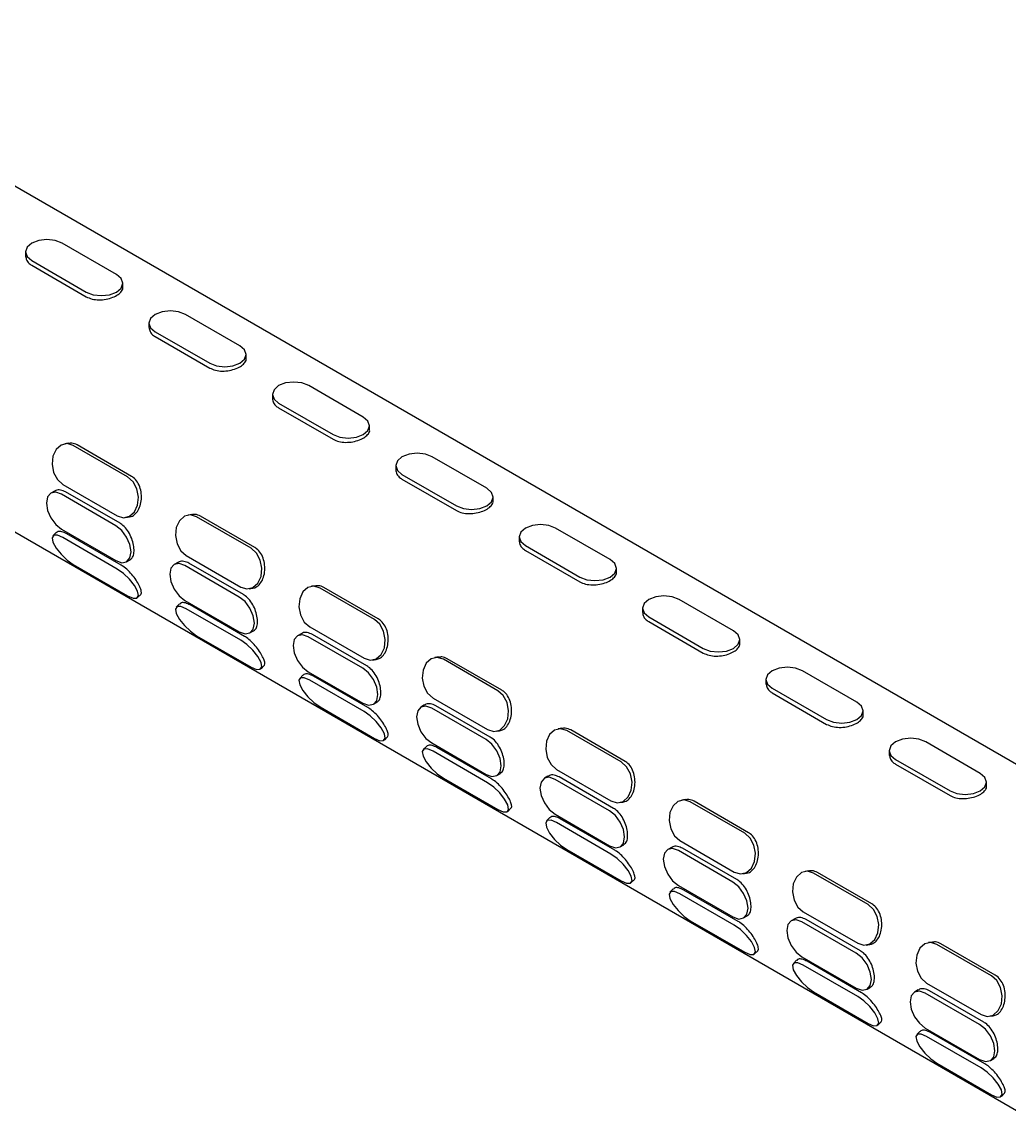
# Model space of a CAD drawing. Extents: x 0 to 3255, y 0 to 2385.
# Drawn here: x 1507.8 to 1623.2, y 1730.3 to 1858.4 of the extents above; entities that cross this region are included whole.
import ezdxf

# ---------------------------------------------------------------- set-up
doc = ezdxf.new("R2010")
doc.units = 0
doc.header["$LTSCALE"] = 10
doc.header["$MEASUREMENT"] = 0
doc.layers.get('0').update_dxf_attribs({"linetype": 'CONTINUOUS'})

msp = doc.modelspace()

# ---------------------------------------------------------------- linework, layer by layer
at = {"color": 7, "linetype": 'Continuous', "lineweight": 25}
for p, q in [((1816.67, 1660.44), (1473.73, 1858.41)), ((1518.86, 1828.89), (1512.49, 1832.57)), ((1508.23, 1831.55), (1508.23, 1831.06)), ((1508.96, 1830.52), (1515.32, 1826.85)), ((1508.96, 1829.97), (1515.32, 1826.3)), ((1456.23, 1828.1), (1799.18, 1630.12)), ((1519.59, 1827.39), (1519.59, 1827.87)), ((1533.28, 1820.56), (1526.92, 1824.24)), ((1522.65, 1823.22), (1522.65, 1822.74)), ((1523.38, 1822.2), (1529.75, 1818.52)), ((1523.38, 1821.64), (1529.75, 1817.97)), ((1534.02, 1819.06), (1534.02, 1819.54)), ((1547.71, 1812.24), (1541.34, 1815.91)), ((1537.08, 1814.89), (1537.08, 1814.41)), ((1537.81, 1813.87), (1544.17, 1810.2)), ((1537.81, 1813.32), (1544.17, 1809.64)), ((1548.44, 1810.74), (1548.44, 1811.22)), ((1513.22, 1809.18), (1512.8, 1809.11)), ((1520.16, 1805.24), (1513.8, 1808.91)), ((1520.61, 1805.31), (1514.25, 1808.98)), ((1562.13, 1803.91), (1555.77, 1807.58)), ((1551.5, 1806.56), (1551.5, 1806.08)), ((1552.23, 1805.54), (1558.6, 1801.87)), ((1552.23, 1804.99), (1558.6, 1801.31)), ((1512.59, 1804.37), (1518.95, 1800.7)), ((1511.59, 1803.58), (1511.17, 1803.34)), ((1518.79, 1799.54), (1512.42, 1803.21)), ((1519.27, 1799.82), (1512.91, 1803.49)), ((1562.87, 1802.41), (1562.87, 1802.89)), ((1519.94, 1800.5), (1520.36, 1800.56)), ((1527.65, 1800.85), (1527.23, 1800.78)), ((1534.59, 1796.91), (1528.22, 1800.58)), ((1535.04, 1796.98), (1528.67, 1800.65)), ((1511.8, 1798.74), (1511.43, 1798.36)), ((1512.43, 1799.13), (1518.79, 1795.46)), ((1519.4, 1794.93), (1513.04, 1798.61)), ((1576.56, 1795.58), (1570.19, 1799.26)), ((1518.95, 1794.48), (1512.59, 1798.16)), ((1565.93, 1798.24), (1565.93, 1797.75)), ((1566.66, 1797.22), (1573.02, 1793.54)), ((1527.01, 1796.05), (1533.38, 1792.37)), ((1566.66, 1796.66), (1573.02, 1792.99)), ((1513.8, 1795.02), (1520.16, 1791.35)), ((1520.04, 1795.33), (1520.46, 1795.57)), ((1526.02, 1795.25), (1525.6, 1795.01)), ((1533.21, 1791.21), (1526.85, 1794.89)), ((1533.69, 1791.49), (1527.33, 1795.16)), ((1577.29, 1794.08), (1577.29, 1794.56)), ((1534.37, 1792.17), (1534.79, 1792.24)), ((1542.07, 1792.52), (1541.65, 1792.46)), ((1549.01, 1788.58), (1542.65, 1792.25)), ((1549.46, 1788.65), (1543.1, 1792.33)), ((1521.32, 1791.14), (1521.7, 1791.52)), ((1526.85, 1790.8), (1533.21, 1787.13)), ((1590.98, 1787.26), (1584.62, 1790.93)), ((1526.23, 1790.41), (1525.85, 1790.03)), ((1533.38, 1786.16), (1527.01, 1789.83)), ((1533.83, 1786.61), (1527.46, 1790.28)), ((1580.35, 1789.91), (1580.35, 1789.43)), ((1581.08, 1788.89), (1587.45, 1785.21)), ((1581.08, 1788.33), (1587.45, 1784.66)), ((1534.46, 1787.01), (1534.88, 1787.25)), ((1541.44, 1787.72), (1547.8, 1784.05)), ((1528.22, 1786.69), (1534.59, 1783.02)), ((1540.44, 1786.92), (1540.02, 1786.68)), ((1547.64, 1782.88), (1541.27, 1786.56)), ((1548.12, 1783.16), (1541.76, 1786.84)), ((1591.72, 1785.75), (1591.72, 1786.23)), ((1535.75, 1782.82), (1536.13, 1783.19)), ((1548.79, 1783.84), (1549.21, 1783.91)), ((1556.5, 1784.2), (1556.08, 1784.13)), ((1563.44, 1780.25), (1557.07, 1783.93)), ((1563.89, 1780.32), (1557.52, 1784)), ((1540.65, 1782.08), (1540.28, 1781.7)), ((1541.27, 1782.48), (1547.64, 1778.8)), ((1548.25, 1778.28), (1541.89, 1781.95)), ((1605.41, 1778.93), (1599.04, 1782.6)), ((1547.8, 1777.83), (1541.44, 1781.5)), ((1594.78, 1781.58), (1594.78, 1781.1)), ((1595.51, 1780.56), (1601.87, 1776.89)), ((1555.86, 1779.39), (1562.23, 1775.72)), ((1595.51, 1780.01), (1601.87, 1776.33)), ((1542.65, 1778.36), (1549.01, 1774.69)), ((1548.89, 1778.68), (1549.31, 1778.92)), ((1554.87, 1778.6), (1554.45, 1778.35)), ((1562.06, 1774.56), (1555.7, 1778.23)), ((1562.54, 1774.83), (1556.18, 1778.51)), ((1606.14, 1777.43), (1606.14, 1777.91)), ((1563.22, 1775.52), (1563.64, 1775.58)), ((1570.92, 1775.87), (1570.5, 1775.8)), ((1577.86, 1771.93), (1571.5, 1775.6)), ((1578.31, 1772), (1571.95, 1775.67)), ((1550.17, 1774.49), (1550.55, 1774.87)), ((1555.7, 1774.15), (1562.06, 1770.47)), ((1619.83, 1770.6), (1613.47, 1774.27)), ((1555.08, 1773.75), (1554.7, 1773.38)), ((1562.23, 1769.5), (1555.86, 1773.18)), ((1562.68, 1769.95), (1556.31, 1773.63)), ((1609.2, 1773.25), (1609.2, 1772.77)), ((1609.93, 1772.23), (1616.3, 1768.56)), ((1609.93, 1771.68), (1616.3, 1768)), ((1563.31, 1770.35), (1563.73, 1770.59)), ((1570.29, 1771.07), (1576.65, 1767.39)), ((1557.07, 1770.04), (1563.44, 1766.36)), ((1569.29, 1770.27), (1568.87, 1770.03)), ((1576.49, 1766.23), (1570.12, 1769.9)), ((1576.97, 1766.51), (1570.61, 1770.18)), ((1620.57, 1769.1), (1620.57, 1769.58)), ((1564.6, 1766.16), (1564.97, 1766.54)), ((1577.64, 1767.19), (1578.06, 1767.25)), ((1585.35, 1767.54), (1584.93, 1767.47)), ((1592.29, 1763.6), (1585.92, 1767.27)), ((1592.74, 1763.67), (1586.37, 1767.34)), ((1569.5, 1765.43), (1569.13, 1765.05)), ((1570.12, 1765.82), (1576.49, 1762.15)), ((1577.1, 1761.62), (1570.74, 1765.3)), ((1576.65, 1761.17), (1570.29, 1764.85)), ((1584.71, 1762.74), (1591.08, 1759.06)), ((1571.5, 1761.71), (1577.86, 1758.04)), ((1577.74, 1762.02), (1578.16, 1762.26)), ((1583.72, 1761.94), (1583.3, 1761.7)), ((1590.91, 1757.9), (1584.55, 1761.58)), ((1591.39, 1758.18), (1585.03, 1761.85)), ((1592.07, 1758.86), (1592.49, 1758.93)), ((1599.77, 1759.21), (1599.35, 1759.15)), ((1606.71, 1755.27), (1600.35, 1758.95)), ((1607.16, 1755.34), (1600.8, 1759.02)), ((1579.02, 1757.84), (1579.4, 1758.21)), ((1584.55, 1757.49), (1590.91, 1753.82)), ((1583.93, 1757.1), (1583.55, 1756.72)), ((1591.08, 1752.85), (1584.71, 1756.52)), ((1591.53, 1753.3), (1585.16, 1756.97)), ((1592.16, 1753.7), (1592.58, 1753.94)), ((1599.14, 1754.41), (1605.5, 1750.74)), ((1585.92, 1753.38), (1592.29, 1749.71)), ((1598.14, 1753.61), (1597.72, 1753.37)), ((1605.34, 1749.58), (1598.97, 1753.25)), ((1605.82, 1749.85), (1599.46, 1753.53)), ((1593.45, 1749.51), (1593.82, 1749.88)), ((1606.49, 1750.53), (1606.91, 1750.6)), ((1614.2, 1750.89), (1613.78, 1750.82)), ((1621.14, 1746.94), (1614.77, 1750.62)), ((1621.59, 1747.01), (1615.22, 1750.69)), ((1598.35, 1748.77), (1597.98, 1748.39)), ((1598.97, 1749.17), (1605.34, 1745.49)), ((1605.95, 1744.97), (1599.59, 1748.64)), ((1605.5, 1744.52), (1599.14, 1748.19)), ((1613.56, 1746.08), (1619.93, 1742.41)), ((1600.35, 1745.06), (1606.71, 1741.38)), ((1606.59, 1745.37), (1607.01, 1745.61)), ((1612.57, 1745.29), (1612.15, 1745.05)), ((1619.76, 1741.25), (1613.4, 1744.92)), ((1620.24, 1741.53), (1613.88, 1745.2)), ((1620.92, 1742.21), (1621.34, 1742.27)), ((1607.87, 1741.18), (1608.25, 1741.56)), ((1613.4, 1740.84), (1619.76, 1737.17)), ((1612.78, 1740.44), (1612.4, 1740.07)), ((1619.93, 1736.19), (1613.56, 1739.87)), ((1620.38, 1736.64), (1614.01, 1740.32)), ((1621.01, 1737.04), (1621.43, 1737.28)), ((1614.77, 1736.73), (1621.14, 1733.05)), ((1622.3, 1732.85), (1622.67, 1733.23))]:
    msp.add_line(p, q, dxfattribs=at)
at = {"color": 7, "linetype": 'Continuous', "lineweight": 25, "flags": 128}
for points in [[(1512.49, 1832.57), (1511.68, 1832.88), (1510.73, 1832.99), (1509.77, 1832.88), (1508.96, 1832.57), (1508.42, 1832.1), (1508.23, 1831.55), (1508.42, 1830.99), (1508.96, 1830.52)], [(1515.32, 1826.85), (1516.13, 1826.54), (1517.09, 1826.43), (1518.05, 1826.54), (1518.86, 1826.85), (1519.4, 1827.32), (1519.59, 1827.87), (1519.4, 1828.42), (1518.86, 1828.89)], [(1526.92, 1824.24), (1526.11, 1824.55), (1525.15, 1824.66), (1524.2, 1824.55), (1523.38, 1824.24), (1522.84, 1823.77), (1522.65, 1823.22), (1522.84, 1822.67), (1523.38, 1822.2)], [(1529.75, 1818.52), (1530.56, 1818.21), (1531.52, 1818.1), (1532.47, 1818.21), (1533.28, 1818.52), (1533.83, 1818.99), (1534.02, 1819.54), (1533.83, 1820.1), (1533.28, 1820.56)], [(1541.34, 1815.91), (1540.53, 1816.22), (1539.58, 1816.33), (1538.62, 1816.22), (1537.81, 1815.91), (1537.27, 1815.44), (1537.08, 1814.89), (1537.27, 1814.34), (1537.81, 1813.87)], [(1544.17, 1810.2), (1544.98, 1809.88), (1545.94, 1809.77), (1546.9, 1809.88), (1547.71, 1810.2), (1548.25, 1810.66), (1548.44, 1811.22), (1548.25, 1811.77), (1547.71, 1812.24)], [(1513.8, 1808.91), (1513.07, 1809.13), (1512.37, 1808.97), (1511.79, 1808.45), (1511.42, 1807.66), (1511.33, 1806.72), (1511.51, 1805.76), (1511.96, 1804.94), (1512.59, 1804.37)], [(1555.77, 1807.58), (1554.96, 1807.9), (1554, 1808.01), (1553.05, 1807.9), (1552.23, 1807.58), (1551.69, 1807.12), (1551.5, 1806.56), (1551.69, 1806.01), (1552.23, 1805.54)], [(1518.95, 1800.7), (1519.67, 1800.48), (1520.38, 1800.64), (1520.96, 1801.16), (1521.32, 1801.95), (1521.42, 1802.89), (1521.23, 1803.85), (1520.79, 1804.67), (1520.16, 1805.24)], [(1558.6, 1801.87), (1559.41, 1801.56), (1560.37, 1801.45), (1561.32, 1801.56), (1562.13, 1801.87), (1562.68, 1802.34), (1562.87, 1802.89), (1562.68, 1803.44), (1562.13, 1803.91)], [(1512.42, 1803.21), (1511.75, 1803.45), (1511.17, 1803.34), (1510.79, 1802.9), (1510.66, 1802.19), (1510.79, 1801.33), (1511.17, 1800.45), (1511.75, 1799.68), (1512.43, 1799.13)], [(1528.22, 1800.58), (1527.5, 1800.8), (1526.79, 1800.64), (1526.22, 1800.13), (1525.85, 1799.34), (1525.75, 1798.39), (1525.94, 1797.43), (1526.38, 1796.61), (1527.01, 1796.05)], [(1518.79, 1795.46), (1519.47, 1795.22), (1520.04, 1795.33), (1520.42, 1795.77), (1520.56, 1796.48), (1520.42, 1797.34), (1520.04, 1798.22), (1519.47, 1798.99), (1518.79, 1799.54)], [(1570.19, 1799.26), (1569.38, 1799.57), (1568.43, 1799.68), (1567.47, 1799.57), (1566.66, 1799.26), (1566.12, 1798.79), (1565.93, 1798.24), (1566.12, 1797.68), (1566.66, 1797.22)], [(1512.59, 1798.16), (1511.96, 1798.43), (1511.52, 1798.42), (1511.33, 1798.13), (1511.43, 1797.61), (1511.79, 1796.93), (1512.37, 1796.2), (1513.07, 1795.53), (1513.8, 1795.02)], [(1533.38, 1792.37), (1534.1, 1792.16), (1534.8, 1792.32), (1535.38, 1792.83), (1535.75, 1793.62), (1535.85, 1794.57), (1535.66, 1795.52), (1535.22, 1796.34), (1534.59, 1796.91)], [(1526.85, 1794.89), (1526.17, 1795.12), (1525.6, 1795.01), (1525.22, 1794.57), (1525.08, 1793.87), (1525.22, 1793.01), (1525.6, 1792.12), (1526.17, 1791.35), (1526.85, 1790.8)], [(1573.02, 1793.54), (1573.83, 1793.23), (1574.79, 1793.12), (1575.75, 1793.23), (1576.56, 1793.54), (1577.1, 1794.01), (1577.29, 1794.56), (1577.1, 1795.11), (1576.56, 1795.58)], [(1520.16, 1791.35), (1520.79, 1791.07), (1521.23, 1791.08), (1521.42, 1791.37), (1521.32, 1791.89), (1520.96, 1792.57), (1520.38, 1793.3), (1519.67, 1793.97), (1518.95, 1794.48)], [(1542.65, 1792.25), (1541.92, 1792.47), (1541.22, 1792.31), (1540.64, 1791.8), (1540.27, 1791.01), (1540.18, 1790.06), (1540.36, 1789.11), (1540.81, 1788.28), (1541.44, 1787.72)], [(1533.21, 1787.13), (1533.89, 1786.89), (1534.46, 1787.01), (1534.85, 1787.45), (1534.98, 1788.15), (1534.85, 1789.01), (1534.46, 1789.89), (1533.89, 1790.67), (1533.21, 1791.21)], [(1584.62, 1790.93), (1583.81, 1791.24), (1582.85, 1791.35), (1581.9, 1791.24), (1581.08, 1790.93), (1580.54, 1790.46), (1580.35, 1789.91), (1580.54, 1789.36), (1581.08, 1788.89)], [(1527.01, 1789.83), (1526.38, 1790.1), (1525.94, 1790.09), (1525.75, 1789.8), (1525.85, 1789.28), (1526.22, 1788.6), (1526.8, 1787.87), (1527.5, 1787.2), (1528.22, 1786.69)], [(1547.8, 1784.05), (1548.52, 1783.83), (1549.23, 1783.99), (1549.81, 1784.5), (1550.17, 1785.29), (1550.27, 1786.24), (1550.08, 1787.2), (1549.64, 1788.02), (1549.01, 1788.58)], [(1587.45, 1785.21), (1588.26, 1784.9), (1589.22, 1784.79), (1590.17, 1784.9), (1590.98, 1785.21), (1591.53, 1785.68), (1591.72, 1786.23), (1591.53, 1786.79), (1590.98, 1787.26)], [(1534.59, 1783.02), (1535.22, 1782.75), (1535.66, 1782.76), (1535.85, 1783.04), (1535.75, 1783.57), (1535.38, 1784.24), (1534.8, 1784.98), (1534.1, 1785.65), (1533.38, 1786.16)], [(1541.27, 1786.56), (1540.6, 1786.79), (1540.02, 1786.68), (1539.64, 1786.24), (1539.51, 1785.54), (1539.64, 1784.68), (1540.02, 1783.8), (1540.6, 1783.02), (1541.27, 1782.48)], [(1557.07, 1783.93), (1556.35, 1784.15), (1555.64, 1783.98), (1555.07, 1783.47), (1554.7, 1782.68), (1554.6, 1781.74), (1554.79, 1780.78), (1555.23, 1779.96), (1555.86, 1779.39)], [(1547.64, 1778.8), (1548.32, 1778.57), (1548.89, 1778.68), (1549.27, 1779.12), (1549.41, 1779.82), (1549.27, 1780.68), (1548.89, 1781.57), (1548.32, 1782.34), (1547.64, 1782.88)], [(1599.04, 1782.6), (1598.23, 1782.91), (1597.28, 1783.02), (1596.32, 1782.91), (1595.51, 1782.6), (1594.97, 1782.13), (1594.78, 1781.58), (1594.97, 1781.03), (1595.51, 1780.56)], [(1541.44, 1781.5), (1540.81, 1781.77), (1540.37, 1781.76), (1540.18, 1781.48), (1540.27, 1780.95), (1540.64, 1780.28), (1541.22, 1779.55), (1541.92, 1778.87), (1542.65, 1778.36)], [(1562.23, 1775.72), (1562.95, 1775.5), (1563.65, 1775.66), (1564.23, 1776.18), (1564.6, 1776.97), (1564.7, 1777.91), (1564.51, 1778.87), (1564.07, 1779.69), (1563.44, 1780.25)], [(1555.7, 1778.23), (1555.02, 1778.47), (1554.45, 1778.35), (1554.07, 1777.91), (1553.93, 1777.21), (1554.07, 1776.35), (1554.45, 1775.47), (1555.02, 1774.69), (1555.7, 1774.15)], [(1601.87, 1776.89), (1602.68, 1776.57), (1603.64, 1776.46), (1604.6, 1776.57), (1605.41, 1776.89), (1605.95, 1777.36), (1606.14, 1777.91), (1605.95, 1778.46), (1605.41, 1778.93)], [(1549.01, 1774.69), (1549.64, 1774.42), (1550.08, 1774.43), (1550.27, 1774.72), (1550.17, 1775.24), (1549.81, 1775.92), (1549.23, 1776.65), (1548.52, 1777.32), (1547.8, 1777.83)], [(1571.5, 1775.6), (1570.77, 1775.82), (1570.07, 1775.66), (1569.49, 1775.14), (1569.12, 1774.35), (1569.03, 1773.41), (1569.21, 1772.45), (1569.66, 1771.63), (1570.29, 1771.07)], [(1562.06, 1770.47), (1562.74, 1770.24), (1563.31, 1770.35), (1563.7, 1770.79), (1563.83, 1771.5), (1563.7, 1772.35), (1563.31, 1773.24), (1562.74, 1774.01), (1562.06, 1774.56)], [(1613.47, 1774.27), (1612.66, 1774.59), (1611.7, 1774.7), (1610.75, 1774.59), (1609.93, 1774.27), (1609.39, 1773.81), (1609.2, 1773.25), (1609.39, 1772.7), (1609.93, 1772.23)], [(1555.86, 1773.18), (1555.23, 1773.45), (1554.79, 1773.44), (1554.6, 1773.15), (1554.7, 1772.63), (1555.07, 1771.95), (1555.65, 1771.22), (1556.35, 1770.55), (1557.07, 1770.04)], [(1576.65, 1767.39), (1577.37, 1767.17), (1578.08, 1767.33), (1578.66, 1767.85), (1579.02, 1768.64), (1579.12, 1769.58), (1578.93, 1770.54), (1578.49, 1771.36), (1577.86, 1771.93)], [(1616.3, 1768.56), (1617.11, 1768.25), (1618.07, 1768.14), (1619.02, 1768.25), (1619.83, 1768.56), (1620.38, 1769.03), (1620.57, 1769.58), (1620.38, 1770.13), (1619.83, 1770.6)], [(1563.44, 1766.36), (1564.07, 1766.09), (1564.51, 1766.1), (1564.7, 1766.39), (1564.6, 1766.91), (1564.23, 1767.59), (1563.65, 1768.32), (1562.95, 1768.99), (1562.23, 1769.5)], [(1570.12, 1769.9), (1569.45, 1770.14), (1568.87, 1770.03), (1568.49, 1769.59), (1568.36, 1768.88), (1568.49, 1768.02), (1568.87, 1767.14), (1569.45, 1766.37), (1570.12, 1765.82)], [(1585.92, 1767.27), (1585.2, 1767.49), (1584.49, 1767.33), (1583.92, 1766.82), (1583.55, 1766.03), (1583.45, 1765.08), (1583.64, 1764.12), (1584.08, 1763.3), (1584.71, 1762.74)], [(1576.49, 1762.15), (1577.17, 1761.91), (1577.74, 1762.02), (1578.12, 1762.46), (1578.26, 1763.17), (1578.12, 1764.03), (1577.74, 1764.91), (1577.17, 1765.68), (1576.49, 1766.23)], [(1570.29, 1764.85), (1569.66, 1765.12), (1569.22, 1765.11), (1569.03, 1764.82), (1569.12, 1764.3), (1569.49, 1763.62), (1570.07, 1762.89), (1570.77, 1762.22), (1571.5, 1761.71)], [(1591.08, 1759.06), (1591.8, 1758.85), (1592.5, 1759.01), (1593.08, 1759.52), (1593.45, 1760.31), (1593.55, 1761.26), (1593.36, 1762.21), (1592.92, 1763.04), (1592.29, 1763.6)], [(1584.55, 1761.58), (1583.87, 1761.81), (1583.3, 1761.7), (1582.92, 1761.26), (1582.78, 1760.56), (1582.92, 1759.7), (1583.3, 1758.81), (1583.87, 1758.04), (1584.55, 1757.49)], [(1577.86, 1758.04), (1578.49, 1757.77), (1578.93, 1757.77), (1579.12, 1758.06), (1579.02, 1758.58), (1578.66, 1759.26), (1578.08, 1759.99), (1577.37, 1760.66), (1576.65, 1761.17)], [(1600.35, 1758.95), (1599.62, 1759.16), (1598.92, 1759), (1598.34, 1758.49), (1597.97, 1757.7), (1597.88, 1756.75), (1598.06, 1755.8), (1598.51, 1754.97), (1599.14, 1754.41)], [(1590.91, 1753.82), (1591.59, 1753.58), (1592.16, 1753.7), (1592.55, 1754.14), (1592.68, 1754.84), (1592.55, 1755.7), (1592.16, 1756.58), (1591.59, 1757.36), (1590.91, 1757.9)], [(1584.71, 1756.52), (1584.08, 1756.79), (1583.64, 1756.78), (1583.45, 1756.49), (1583.55, 1755.97), (1583.92, 1755.29), (1584.5, 1754.56), (1585.2, 1753.89), (1585.92, 1753.38)], [(1605.5, 1750.74), (1606.22, 1750.52), (1606.93, 1750.68), (1607.51, 1751.19), (1607.87, 1751.98), (1607.97, 1752.93), (1607.78, 1753.89), (1607.34, 1754.71), (1606.71, 1755.27)], [(1592.29, 1749.71), (1592.92, 1749.44), (1593.36, 1749.45), (1593.55, 1749.73), (1593.45, 1750.26), (1593.08, 1750.94), (1592.5, 1751.67), (1591.8, 1752.34), (1591.08, 1752.85)], [(1598.97, 1753.25), (1598.3, 1753.48), (1597.72, 1753.37), (1597.34, 1752.93), (1597.21, 1752.23), (1597.34, 1751.37), (1597.72, 1750.49), (1598.3, 1749.71), (1598.97, 1749.17)], [(1614.77, 1750.62), (1614.05, 1750.84), (1613.34, 1750.68), (1612.77, 1750.16), (1612.4, 1749.37), (1612.3, 1748.43), (1612.49, 1747.47), (1612.93, 1746.65), (1613.56, 1746.08)], [(1605.34, 1745.49), (1606.02, 1745.26), (1606.59, 1745.37), (1606.97, 1745.81), (1607.11, 1746.51), (1606.97, 1747.37), (1606.59, 1748.26), (1606.02, 1749.03), (1605.34, 1749.58)], [(1599.14, 1748.19), (1598.51, 1748.46), (1598.07, 1748.46), (1597.88, 1748.17), (1597.97, 1747.64), (1598.34, 1746.97), (1598.92, 1746.24), (1599.62, 1745.57), (1600.35, 1745.06)], [(1619.93, 1742.41), (1620.65, 1742.19), (1621.35, 1742.35), (1621.93, 1742.87), (1622.3, 1743.66), (1622.4, 1744.6), (1622.21, 1745.56), (1621.77, 1746.38), (1621.14, 1746.94)], [(1613.4, 1744.92), (1612.72, 1745.16), (1612.15, 1745.05), (1611.77, 1744.6), (1611.63, 1743.9), (1611.77, 1743.04), (1612.15, 1742.16), (1612.72, 1741.39), (1613.4, 1740.84)], [(1606.71, 1741.38), (1607.34, 1741.11), (1607.78, 1741.12), (1607.97, 1741.41), (1607.87, 1741.93), (1607.51, 1742.61), (1606.93, 1743.34), (1606.22, 1744.01), (1605.5, 1744.52)], [(1619.76, 1737.17), (1620.44, 1736.93), (1621.01, 1737.04), (1621.4, 1737.48), (1621.53, 1738.19), (1621.4, 1739.05), (1621.01, 1739.93), (1620.44, 1740.7), (1619.76, 1741.25)], [(1613.56, 1739.87), (1612.93, 1740.14), (1612.49, 1740.13), (1612.3, 1739.84), (1612.4, 1739.32), (1612.77, 1738.64), (1613.35, 1737.91), (1614.05, 1737.24), (1614.77, 1736.73)], [(1621.14, 1733.05), (1621.77, 1732.78), (1622.21, 1732.79), (1622.4, 1733.08), (1622.3, 1733.6), (1621.93, 1734.28), (1621.35, 1735.01), (1620.65, 1735.68), (1619.93, 1736.19)]]:
    msp.add_lwpolyline(points, dxfattribs=at)
at = {"color": 7, "linetype": 'Continuous', "lineweight": 25}
for points, knots in [([(1508.23, 1831.06), (1508.26, 1830.89), (1508.31, 1830.53), (1508.64, 1830.17), (1508.89, 1830.01), (1508.96, 1829.97)], [0, 0, 0, 0, 0.422767, 0.853017, 1, 1, 1, 1]), ([(1515.32, 1826.3), (1515.54, 1826.2), (1515.97, 1826), (1516.8, 1825.91), (1517.65, 1825.99), (1518.44, 1826.21), (1519.09, 1826.55), (1519.47, 1826.95), (1519.64, 1827.24), (1519.59, 1827.39), (1519.59, 1827.39)], [0, 0, 0, 0, 0.142186, 0.284336, 0.427401, 0.571077, 0.713766, 0.855425, 0.997584, 1, 1, 1, 1]), ([(1522.65, 1822.74), (1522.68, 1822.56), (1522.73, 1822.21), (1523.06, 1821.84), (1523.32, 1821.68), (1523.38, 1821.64)], [0, 0, 0, 0, 0.422767, 0.853017, 1, 1, 1, 1]), ([(1529.75, 1817.97), (1529.97, 1817.87), (1530.4, 1817.67), (1531.23, 1817.59), (1532.08, 1817.66), (1532.87, 1817.89), (1533.51, 1818.22), (1533.9, 1818.62), (1534.06, 1818.92), (1534.01, 1819.06), (1534.01, 1819.06)], [0, 0, 0, 0, 0.142186, 0.284336, 0.427401, 0.571077, 0.713766, 0.855425, 0.997584, 1, 1, 1, 1]), ([(1537.08, 1814.41), (1537.11, 1814.23), (1537.16, 1813.88), (1537.49, 1813.52), (1537.74, 1813.36), (1537.81, 1813.32)], [0, 0, 0, 0, 0.422767, 0.853017, 1, 1, 1, 1]), ([(1544.17, 1809.64), (1544.39, 1809.54), (1544.82, 1809.34), (1545.65, 1809.26), (1546.5, 1809.33), (1547.29, 1809.56), (1547.94, 1809.89), (1548.32, 1810.29), (1548.49, 1810.59), (1548.44, 1810.73), (1548.44, 1810.74)], [0, 0, 0, 0, 0.142186, 0.284336, 0.427401, 0.571077, 0.713766, 0.855425, 0.997584, 1, 1, 1, 1]), ([(1514.25, 1808.98), (1514.04, 1809.08), (1513.71, 1809.24), (1513.36, 1809.17), (1513.23, 1809.14)], [0, 0, 0, 0, 0.621996, 1, 1, 1, 1]), ([(1520.36, 1800.6), (1520.44, 1800.6), (1520.71, 1800.61), (1521.11, 1800.92), (1521.51, 1801.49), (1521.74, 1802.24), (1521.8, 1803.08), (1521.66, 1803.92), (1521.33, 1804.66), (1520.94, 1805.1), (1520.68, 1805.26), (1520.61, 1805.31)], [0, 0, 0, 0, 0.050446, 0.179924, 0.309954, 0.439091, 0.567296, 0.695954, 0.825757, 0.955632, 1, 1, 1, 1]), ([(1551.5, 1806.08), (1551.53, 1805.91), (1551.58, 1805.55), (1551.91, 1805.19), (1552.17, 1805.03), (1552.23, 1804.99)], [0, 0, 0, 0, 0.422767, 0.853017, 1, 1, 1, 1]), ([(1512.91, 1803.49), (1512.71, 1803.58), (1512.31, 1803.75), (1511.85, 1803.74), (1511.66, 1803.59), (1511.61, 1803.55)], [0, 0, 0, 0, 0.426698, 0.853291, 1, 1, 1, 1]), ([(1558.6, 1801.31), (1558.82, 1801.21), (1559.25, 1801.02), (1560.08, 1800.93), (1560.93, 1801.01), (1561.72, 1801.23), (1562.36, 1801.57), (1562.75, 1801.97), (1562.91, 1802.26), (1562.86, 1802.41), (1562.86, 1802.41)], [0, 0, 0, 0, 0.142186, 0.284336, 0.427401, 0.571077, 0.713766, 0.855425, 0.997584, 1, 1, 1, 1]), ([(1520.44, 1795.6), (1520.52, 1795.65), (1520.73, 1795.77), (1520.9, 1796.23), (1520.93, 1796.89), (1520.79, 1797.67), (1520.48, 1798.46), (1520.04, 1799.18), (1519.6, 1799.61), (1519.34, 1799.77), (1519.27, 1799.82)], [0, 0, 0, 0, 0.0941488, 0.2377793, 0.3804232, 0.5220377, 0.6641528, 0.8075318, 0.9509912, 1, 1, 1, 1]), ([(1528.67, 1800.65), (1528.47, 1800.75), (1528.13, 1800.91), (1527.78, 1800.84), (1527.65, 1800.82)], [0, 0, 0, 0, 0.6219957, 1, 1, 1, 1]), ([(1513.04, 1798.61), (1512.85, 1798.7), (1512.46, 1798.89), (1512.03, 1798.9), (1511.88, 1798.77), (1511.82, 1798.71)], [0, 0, 0, 0, 0.368703, 0.737315, 1, 1, 1, 1]), ([(1565.93, 1797.75), (1565.96, 1797.58), (1566.01, 1797.22), (1566.34, 1796.86), (1566.59, 1796.7), (1566.66, 1796.66)], [0, 0, 0, 0, 0.422767, 0.853017, 1, 1, 1, 1]), ([(1534.78, 1792.27), (1534.86, 1792.27), (1535.13, 1792.29), (1535.54, 1792.6), (1535.93, 1793.16), (1536.17, 1793.91), (1536.22, 1794.75), (1536.09, 1795.59), (1535.76, 1796.33), (1535.37, 1796.77), (1535.1, 1796.94), (1535.04, 1796.98)], [0, 0, 0, 0, 0.0504462, 0.1799239, 0.309954, 0.439091, 0.567296, 0.6959542, 0.8257566, 0.9556319, 1, 1, 1, 1]), ([(1521.68, 1791.54), (1521.7, 1791.55), (1521.8, 1791.6), (1521.78, 1791.89), (1521.61, 1792.38), (1521.27, 1793.02), (1520.79, 1793.69), (1520.22, 1794.33), (1519.74, 1794.73), (1519.47, 1794.89), (1519.4, 1794.93)], [0, 0, 0, 0, 0.0440598, 0.1956323, 0.3461637, 0.4956088, 0.6455822, 0.7968893, 0.9482813, 1, 1, 1, 1]), ([(1527.33, 1795.16), (1527.13, 1795.25), (1526.73, 1795.42), (1526.27, 1795.41), (1526.08, 1795.26), (1526.03, 1795.22)], [0, 0, 0, 0, 0.426698, 0.853291, 1, 1, 1, 1]), ([(1573.02, 1792.99), (1573.24, 1792.89), (1573.67, 1792.69), (1574.5, 1792.6), (1575.35, 1792.68), (1576.14, 1792.9), (1576.79, 1793.24), (1577.17, 1793.64), (1577.34, 1793.93), (1577.29, 1794.08), (1577.29, 1794.08)], [0, 0, 0, 0, 0.142186, 0.284336, 0.427401, 0.571077, 0.713766, 0.855425, 0.997584, 1, 1, 1, 1]), ([(1543.1, 1792.33), (1542.89, 1792.42), (1542.56, 1792.58), (1542.21, 1792.51), (1542.08, 1792.49)], [0, 0, 0, 0, 0.621996, 1, 1, 1, 1]), ([(1534.86, 1787.27), (1534.95, 1787.32), (1535.16, 1787.44), (1535.32, 1787.9), (1535.36, 1788.57), (1535.21, 1789.35), (1534.91, 1790.14), (1534.46, 1790.85), (1534.03, 1791.28), (1533.76, 1791.45), (1533.69, 1791.49)], [0, 0, 0, 0, 0.0941488, 0.2377793, 0.3804232, 0.5220377, 0.6641528, 0.8075318, 0.9509912, 1, 1, 1, 1]), ([(1527.46, 1790.28), (1527.27, 1790.37), (1526.89, 1790.56), (1526.45, 1790.58), (1526.31, 1790.44), (1526.25, 1790.39)], [0, 0, 0, 0, 0.368703, 0.737315, 1, 1, 1, 1]), ([(1549.21, 1783.94), (1549.28, 1783.95), (1549.56, 1783.96), (1549.96, 1784.27), (1550.36, 1784.83), (1550.59, 1785.59), (1550.65, 1786.43), (1550.51, 1787.26), (1550.18, 1788), (1549.79, 1788.44), (1549.53, 1788.61), (1549.46, 1788.65)], [0, 0, 0, 0, 0.050446, 0.179924, 0.309954, 0.439091, 0.567296, 0.695954, 0.825757, 0.955632, 1, 1, 1, 1]), ([(1580.35, 1789.43), (1580.38, 1789.25), (1580.43, 1788.9), (1580.76, 1788.53), (1581.02, 1788.37), (1581.08, 1788.33)], [0, 0, 0, 0, 0.422767, 0.853017, 1, 1, 1, 1]), ([(1541.76, 1786.84), (1541.56, 1786.92), (1541.16, 1787.1), (1540.7, 1787.08), (1540.51, 1786.93), (1540.46, 1786.9)], [0, 0, 0, 0, 0.426698, 0.853291, 1, 1, 1, 1]), ([(1536.1, 1783.22), (1536.13, 1783.23), (1536.22, 1783.27), (1536.2, 1783.56), (1536.04, 1784.06), (1535.69, 1784.69), (1535.22, 1785.36), (1534.65, 1786), (1534.17, 1786.4), (1533.9, 1786.57), (1533.83, 1786.61)], [0, 0, 0, 0, 0.04406, 0.195632, 0.346164, 0.495609, 0.645582, 0.796889, 0.948281, 1, 1, 1, 1]), ([(1587.45, 1784.66), (1587.67, 1784.56), (1588.1, 1784.36), (1588.93, 1784.28), (1589.78, 1784.35), (1590.57, 1784.58), (1591.21, 1784.91), (1591.6, 1785.31), (1591.76, 1785.61), (1591.71, 1785.75), (1591.71, 1785.75)], [0, 0, 0, 0, 0.142186, 0.284336, 0.427401, 0.571077, 0.713766, 0.855425, 0.997584, 1, 1, 1, 1]), ([(1549.29, 1778.95), (1549.37, 1778.99), (1549.58, 1779.11), (1549.75, 1779.57), (1549.78, 1780.24), (1549.64, 1781.02), (1549.33, 1781.81), (1548.89, 1782.52), (1548.45, 1782.95), (1548.19, 1783.12), (1548.12, 1783.16)], [0, 0, 0, 0, 0.094149, 0.237779, 0.380423, 0.522038, 0.664153, 0.807532, 0.950991, 1, 1, 1, 1]), ([(1557.52, 1784), (1557.32, 1784.1), (1556.98, 1784.25), (1556.63, 1784.19), (1556.5, 1784.16)], [0, 0, 0, 0, 0.6219957, 1, 1, 1, 1]), ([(1541.89, 1781.95), (1541.7, 1782.05), (1541.31, 1782.23), (1540.88, 1782.25), (1540.73, 1782.12), (1540.67, 1782.06)], [0, 0, 0, 0, 0.368703, 0.737315, 1, 1, 1, 1]), ([(1594.78, 1781.1), (1594.81, 1780.92), (1594.86, 1780.57), (1595.19, 1780.21), (1595.44, 1780.05), (1595.51, 1780.01)], [0, 0, 0, 0, 0.422767, 0.853017, 1, 1, 1, 1]), ([(1563.63, 1775.62), (1563.71, 1775.62), (1563.98, 1775.63), (1564.39, 1775.94), (1564.78, 1776.5), (1565.02, 1777.26), (1565.07, 1778.1), (1564.94, 1778.94), (1564.61, 1779.67), (1564.22, 1780.12), (1563.95, 1780.28), (1563.89, 1780.32)], [0, 0, 0, 0, 0.0504462, 0.1799239, 0.309954, 0.439091, 0.567296, 0.6959542, 0.8257566, 0.9556319, 1, 1, 1, 1]), ([(1550.53, 1774.89), (1550.55, 1774.9), (1550.65, 1774.94), (1550.63, 1775.23), (1550.46, 1775.73), (1550.12, 1776.36), (1549.64, 1777.04), (1549.07, 1777.67), (1548.59, 1778.07), (1548.32, 1778.24), (1548.25, 1778.28)], [0, 0, 0, 0, 0.04406, 0.195632, 0.346164, 0.495609, 0.645582, 0.796889, 0.948281, 1, 1, 1, 1]), ([(1556.18, 1778.51), (1555.98, 1778.6), (1555.58, 1778.77), (1555.12, 1778.75), (1554.93, 1778.61), (1554.88, 1778.57)], [0, 0, 0, 0, 0.426698, 0.853291, 1, 1, 1, 1]), ([(1601.87, 1776.33), (1602.09, 1776.23), (1602.52, 1776.03), (1603.35, 1775.95), (1604.2, 1776.02), (1604.99, 1776.25), (1605.64, 1776.58), (1606.02, 1776.98), (1606.19, 1777.28), (1606.14, 1777.42), (1606.14, 1777.43)], [0, 0, 0, 0, 0.142186, 0.284336, 0.427401, 0.571077, 0.713766, 0.855425, 0.997584, 1, 1, 1, 1]), ([(1571.95, 1775.67), (1571.74, 1775.77), (1571.41, 1775.93), (1571.06, 1775.86), (1570.93, 1775.83)], [0, 0, 0, 0, 0.621996, 1, 1, 1, 1]), ([(1563.71, 1770.62), (1563.8, 1770.67), (1564.01, 1770.79), (1564.17, 1771.25), (1564.21, 1771.91), (1564.06, 1772.69), (1563.76, 1773.48), (1563.31, 1774.19), (1562.88, 1774.63), (1562.61, 1774.79), (1562.54, 1774.83)], [0, 0, 0, 0, 0.094149, 0.237779, 0.380423, 0.522038, 0.664153, 0.807532, 0.950991, 1, 1, 1, 1]), ([(1556.31, 1773.63), (1556.12, 1773.72), (1555.74, 1773.9), (1555.3, 1773.92), (1555.16, 1773.79), (1555.1, 1773.73)], [0, 0, 0, 0, 0.368703, 0.737315, 1, 1, 1, 1]), ([(1578.06, 1767.29), (1578.13, 1767.29), (1578.41, 1767.3), (1578.81, 1767.61), (1579.21, 1768.18), (1579.44, 1768.93), (1579.5, 1769.77), (1579.36, 1770.61), (1579.03, 1771.35), (1578.64, 1771.79), (1578.38, 1771.95), (1578.31, 1772)], [0, 0, 0, 0, 0.0504462, 0.1799239, 0.309954, 0.439091, 0.567296, 0.6959542, 0.8257566, 0.9556319, 1, 1, 1, 1]), ([(1609.2, 1772.77), (1609.23, 1772.6), (1609.28, 1772.24), (1609.61, 1771.88), (1609.87, 1771.72), (1609.93, 1771.68)], [0, 0, 0, 0, 0.422767, 0.853017, 1, 1, 1, 1]), ([(1570.61, 1770.18), (1570.41, 1770.27), (1570.01, 1770.44), (1569.54, 1770.43), (1569.36, 1770.28), (1569.31, 1770.24)], [0, 0, 0, 0, 0.426698, 0.853291, 1, 1, 1, 1]), ([(1564.95, 1766.56), (1564.98, 1766.57), (1565.07, 1766.61), (1565.05, 1766.9), (1564.89, 1767.4), (1564.54, 1768.03), (1564.07, 1768.71), (1563.5, 1769.34), (1563.02, 1769.75), (1562.75, 1769.91), (1562.68, 1769.95)], [0, 0, 0, 0, 0.04406, 0.195632, 0.346164, 0.495609, 0.645582, 0.796889, 0.948281, 1, 1, 1, 1]), ([(1616.3, 1768), (1616.52, 1767.9), (1616.95, 1767.71), (1617.78, 1767.62), (1618.63, 1767.7), (1619.42, 1767.92), (1620.06, 1768.26), (1620.45, 1768.66), (1620.61, 1768.95), (1620.56, 1769.1), (1620.56, 1769.1)], [0, 0, 0, 0, 0.142186, 0.284336, 0.427401, 0.571077, 0.713766, 0.855425, 0.997584, 1, 1, 1, 1]), ([(1578.14, 1762.29), (1578.22, 1762.34), (1578.43, 1762.46), (1578.6, 1762.92), (1578.63, 1763.59), (1578.49, 1764.36), (1578.18, 1765.15), (1577.74, 1765.87), (1577.3, 1766.3), (1577.04, 1766.47), (1576.97, 1766.51)], [0, 0, 0, 0, 0.094149, 0.237779, 0.380423, 0.522038, 0.664153, 0.807532, 0.950991, 1, 1, 1, 1]), ([(1586.37, 1767.34), (1586.17, 1767.44), (1585.83, 1767.6), (1585.48, 1767.53), (1585.35, 1767.51)], [0, 0, 0, 0, 0.621996, 1, 1, 1, 1]), ([(1570.74, 1765.3), (1570.55, 1765.39), (1570.16, 1765.58), (1569.73, 1765.59), (1569.58, 1765.46), (1569.52, 1765.4)], [0, 0, 0, 0, 0.368703, 0.737315, 1, 1, 1, 1]), ([(1592.48, 1758.96), (1592.56, 1758.96), (1592.83, 1758.98), (1593.24, 1759.29), (1593.63, 1759.85), (1593.87, 1760.6), (1593.92, 1761.44), (1593.79, 1762.28), (1593.46, 1763.02), (1593.07, 1763.46), (1592.8, 1763.63), (1592.74, 1763.67)], [0, 0, 0, 0, 0.050446, 0.179924, 0.309954, 0.439091, 0.567296, 0.695954, 0.825757, 0.955632, 1, 1, 1, 1]), ([(1579.38, 1758.23), (1579.4, 1758.24), (1579.5, 1758.29), (1579.48, 1758.58), (1579.31, 1759.07), (1578.97, 1759.71), (1578.49, 1760.38), (1577.92, 1761.02), (1577.44, 1761.42), (1577.17, 1761.58), (1577.1, 1761.62)], [0, 0, 0, 0, 0.04406, 0.195632, 0.346164, 0.495609, 0.645582, 0.796889, 0.948281, 1, 1, 1, 1]), ([(1585.03, 1761.85), (1584.83, 1761.94), (1584.43, 1762.12), (1583.97, 1762.1), (1583.78, 1761.95), (1583.73, 1761.91)], [0, 0, 0, 0, 0.426698, 0.853291, 1, 1, 1, 1]), ([(1600.8, 1759.02), (1600.59, 1759.11), (1600.26, 1759.27), (1599.91, 1759.21), (1599.78, 1759.18)], [0, 0, 0, 0, 0.621996, 1, 1, 1, 1]), ([(1592.56, 1753.96), (1592.65, 1754.01), (1592.86, 1754.13), (1593.02, 1754.59), (1593.06, 1755.26), (1592.91, 1756.04), (1592.61, 1756.83), (1592.16, 1757.54), (1591.73, 1757.97), (1591.46, 1758.14), (1591.39, 1758.18)], [0, 0, 0, 0, 0.094149, 0.237779, 0.380423, 0.522038, 0.664153, 0.807532, 0.950991, 1, 1, 1, 1]), ([(1585.16, 1756.97), (1584.97, 1757.06), (1584.59, 1757.25), (1584.15, 1757.27), (1584.01, 1757.13), (1583.95, 1757.08)], [0, 0, 0, 0, 0.368703, 0.737315, 1, 1, 1, 1]), ([(1606.91, 1750.63), (1606.98, 1750.64), (1607.26, 1750.65), (1607.66, 1750.96), (1608.06, 1751.52), (1608.29, 1752.28), (1608.35, 1753.12), (1608.21, 1753.95), (1607.88, 1754.69), (1607.49, 1755.13), (1607.23, 1755.3), (1607.16, 1755.34)], [0, 0, 0, 0, 0.050446, 0.179924, 0.309954, 0.439091, 0.567296, 0.695954, 0.825757, 0.955632, 1, 1, 1, 1]), ([(1599.46, 1753.53), (1599.26, 1753.61), (1598.86, 1753.79), (1598.39, 1753.77), (1598.21, 1753.62), (1598.16, 1753.59)], [0, 0, 0, 0, 0.426698, 0.853291, 1, 1, 1, 1]), ([(1593.8, 1749.91), (1593.83, 1749.92), (1593.92, 1749.96), (1593.9, 1750.25), (1593.74, 1750.75), (1593.39, 1751.38), (1592.92, 1752.05), (1592.35, 1752.69), (1591.87, 1753.09), (1591.6, 1753.26), (1591.53, 1753.3)], [0, 0, 0, 0, 0.0440598, 0.1956323, 0.3461637, 0.4956088, 0.6455822, 0.7968893, 0.9482813, 1, 1, 1, 1]), ([(1606.99, 1745.64), (1607.07, 1745.68), (1607.28, 1745.8), (1607.45, 1746.26), (1607.48, 1746.93), (1607.34, 1747.71), (1607.03, 1748.5), (1606.59, 1749.21), (1606.15, 1749.65), (1605.89, 1749.81), (1605.82, 1749.85)], [0, 0, 0, 0, 0.094149, 0.237779, 0.380423, 0.522038, 0.664153, 0.807532, 0.950991, 1, 1, 1, 1]), ([(1615.22, 1750.69), (1615.02, 1750.79), (1614.68, 1750.94), (1614.33, 1750.88), (1614.2, 1750.85)], [0, 0, 0, 0, 0.621996, 1, 1, 1, 1]), ([(1599.59, 1748.64), (1599.4, 1748.74), (1599.01, 1748.92), (1598.58, 1748.94), (1598.43, 1748.81), (1598.37, 1748.75)], [0, 0, 0, 0, 0.368703, 0.737315, 1, 1, 1, 1]), ([(1621.33, 1742.31), (1621.41, 1742.31), (1621.68, 1742.32), (1622.09, 1742.63), (1622.48, 1743.19), (1622.72, 1743.95), (1622.77, 1744.79), (1622.64, 1745.63), (1622.31, 1746.36), (1621.92, 1746.81), (1621.65, 1746.97), (1621.59, 1747.01)], [0, 0, 0, 0, 0.050446, 0.179924, 0.309954, 0.439091, 0.567296, 0.695954, 0.825757, 0.955632, 1, 1, 1, 1]), ([(1608.23, 1741.58), (1608.25, 1741.59), (1608.35, 1741.63), (1608.33, 1741.92), (1608.16, 1742.42), (1607.82, 1743.05), (1607.34, 1743.73), (1606.77, 1744.36), (1606.29, 1744.76), (1606.02, 1744.93), (1605.95, 1744.97)], [0, 0, 0, 0, 0.04406, 0.195632, 0.346164, 0.495609, 0.645582, 0.796889, 0.948281, 1, 1, 1, 1]), ([(1613.88, 1745.2), (1613.68, 1745.29), (1613.28, 1745.46), (1612.82, 1745.44), (1612.63, 1745.3), (1612.58, 1745.26)], [0, 0, 0, 0, 0.426698, 0.853291, 1, 1, 1, 1]), ([(1621.41, 1737.31), (1621.5, 1737.36), (1621.71, 1737.48), (1621.87, 1737.94), (1621.91, 1738.6), (1621.76, 1739.38), (1621.46, 1740.17), (1621.01, 1740.88), (1620.58, 1741.32), (1620.31, 1741.48), (1620.24, 1741.53)], [0, 0, 0, 0, 0.0941488, 0.2377793, 0.3804232, 0.5220377, 0.6641528, 0.8075318, 0.9509912, 1, 1, 1, 1]), ([(1614.01, 1740.32), (1613.82, 1740.41), (1613.44, 1740.6), (1613, 1740.61), (1612.86, 1740.48), (1612.8, 1740.42)], [0, 0, 0, 0, 0.368703, 0.737315, 1, 1, 1, 1]), ([(1622.65, 1733.25), (1622.68, 1733.26), (1622.77, 1733.31), (1622.75, 1733.59), (1622.59, 1734.09), (1622.24, 1734.73), (1621.77, 1735.4), (1621.2, 1736.03), (1620.72, 1736.44), (1620.45, 1736.6), (1620.38, 1736.64)], [0, 0, 0, 0, 0.04406, 0.195632, 0.346164, 0.495609, 0.645582, 0.796889, 0.948281, 1, 1, 1, 1])]:
    msp.add_open_spline(points, degree=3, knots=knots, dxfattribs=at)

doc.saveas('drawing.dxf')
